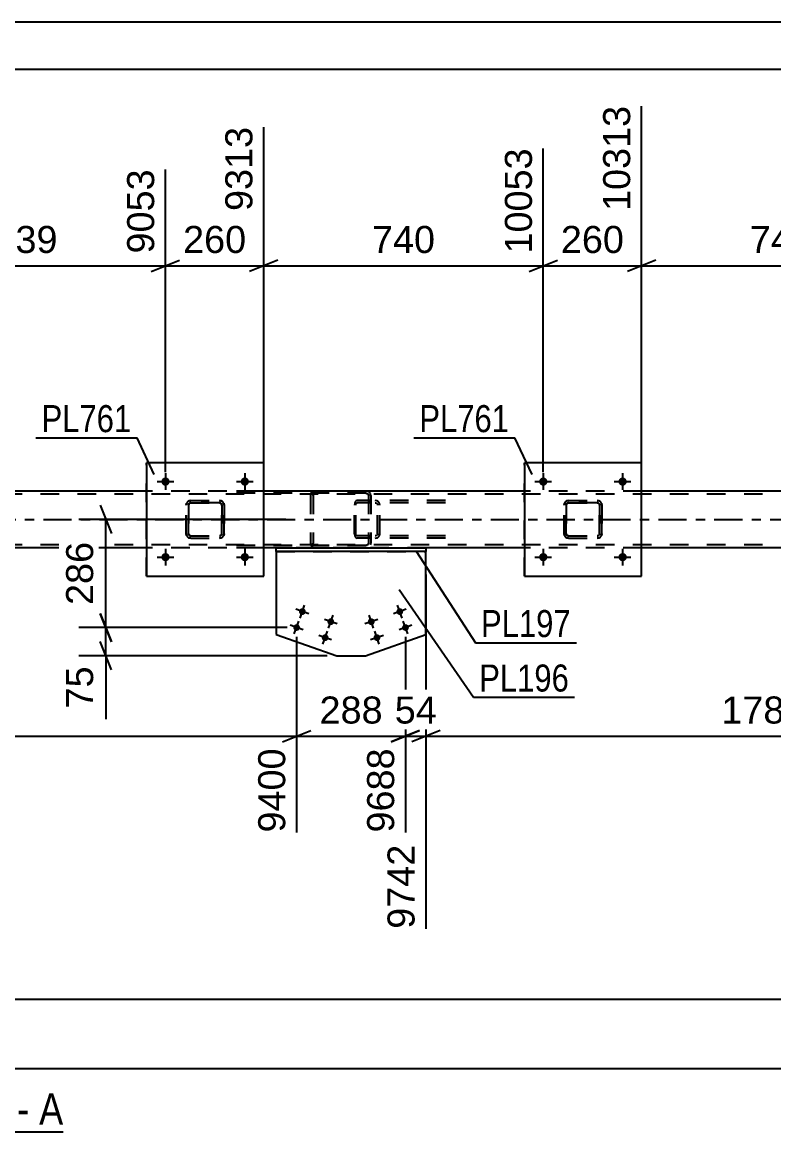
# Model space of a CAD drawing. Header units: millimetres. Extents: x -121 to 720, y -404 to 190.
# Drawn here: x 324.9 to 404.5, y 72.9 to 190.5 of the extents above; entities that cross this region are included whole.
import ezdxf

# ---------------------------------------------------------------- set-up
doc = ezdxf.new("R2010")
doc.units = ezdxf.units.MM
doc.linetypes.add('DXK_LINE_DOT2', pattern=[3.9198, 1.9599, -1.9599])
doc.linetypes.add('DXK_LINE_DOT3', pattern=[5.9187, 2.979, -0.9799, 0.9799, -0.9799])
doc.styles.add('Arial', font='ARIAL.TTF', dxfattribs={"height": 0.2})
doc.styles.add('Arial Narrow', font='ARIALN.TTF', dxfattribs={"height": 0.2})

# ---------------------------------------------------------------- blocks, each defined once
blk = doc.blocks.new('Unknown-318886794-1117')
at = {"color": 5, "linetype": 'Continuous'}
for p, q in [((719.87, 190.49), (-121.13, 190.49)), ((714.87, 185.49), (-116.13, 185.49))]:
    blk.add_line(p, q, dxfattribs=at)
blk = doc.blocks.new('Unknown-318886794-12 - 1713')
at = {"color": 6, "linetype": 'Continuous'}
blk.add_line((301.65, 72.94), (329.3, 72.94), dxfattribs=at)
at = {"color": 0, "linetype": 'Continuous'}
for points in [[(319.76, 73.69), (319.76, 77.19), (301.65, 77.19), (301.65, 73.69)], [(323.37, 73.69), (323.37, 77.19), (320.81, 77.19), (320.81, 73.69)], [(325.69, 73.69), (325.69, 77.19), (324.42, 77.19), (324.42, 73.69)], [(329.3, 73.69), (329.3, 77.19), (326.74, 77.19), (326.74, 73.69)]]:
    blk.add_wipeout(points, dxfattribs=at)
at = {"color": 7, "linetype": 'Continuous', "style": 'Arial Narrow'}
for s, p in [('SECTION ', (301.65, 73.69)), ('A', (320.81, 73.69)), ('A', (326.74, 73.69)), ('-', (324.42, 73.69))]:
    blk.add_text(s, height=3.34, dxfattribs=at).set_placement(p)
blk = doc.blocks.new('Part-318886794-1746 - 1713')
at = {"color": 2, "linetype": 'Continuous'}
for p, q in [((351.84, 134.42), (351.84, 125.64)), ((367.69, 125.64), (367.69, 134.42)), ((351.84, 125.64), (358.25, 123.37)), ((361.29, 123.37), (367.69, 125.64)), ((358.25, 123.37), (361.29, 123.37))]:
    blk.add_line(p, q, dxfattribs=at)
at = {"color": 7, "linetype": 'DXK_LINE_DOT2'}
blk.add_line((367.69, 134.42), (351.84, 134.42), dxfattribs=at)
blk = doc.blocks.new('Part-318886794-1731 - 1713')
at = {"color": 2, "linetype": 'Continuous'}
for p, q in [((351.84, 134.82), (351.84, 134.82)), ((351.84, 134.82), (367.69, 134.82)), ((351.84, 134.42), (351.84, 134.82)), ((367.69, 134.42), (351.84, 134.42)), ((367.69, 134.82), (367.69, 134.82)), ((367.69, 134.82), (367.69, 134.42))]:
    blk.add_line(p, q, dxfattribs=at)
at = {"color": 7, "linetype": 'DXK_LINE_DOT2'}
for p, q in [((367.69, 134.82), (351.84, 134.82)), ((351.84, 134.42), (367.69, 134.42))]:
    blk.add_line(p, q, dxfattribs=at)
blk = doc.blocks.new('Bolt-318886794-1715 - 1713')
at = {"linetype": 'Continuous'}
for points in [[(364.59, 127.93, -1), (365.27, 128.17, -1)], [(361.57, 126.86, -1), (362.25, 127.1, -1)], [(365.19, 126.24, -1), (365.87, 126.48, -1)], [(362.17, 125.17, -1), (362.85, 125.41, -1)]]:
    blk.add_hatch(color=1, dxfattribs=at).paths.add_polyline_path(points)
at = {"color": 1, "linetype": 'Continuous'}
for p, q in [((365.61, 128.29), (364.25, 127.81)), ((365.17, 127.37), (364.69, 128.73)), ((362.59, 127.22), (361.23, 126.74)), ((362.15, 126.31), (361.67, 127.66)), ((365.77, 125.68), (365.29, 127.04)), ((362.75, 124.61), (362.27, 125.97)), ((366.21, 126.6), (364.85, 126.12)), ((363.19, 125.53), (361.84, 125.05))]:
    blk.add_line(p, q, dxfattribs=at)
blk = doc.blocks.new('Bolt-318886794-1716 - 1713')
at = {"linetype": 'Continuous'}
for points in [[(354.27, 128.17, -1), (354.95, 127.93, -1)], [(357.28, 127.1, -1), (357.96, 126.86, -1)], [(353.67, 126.48, -1), (354.34, 126.24, -1)], [(356.68, 125.41, -1), (357.36, 125.17, -1)]]:
    blk.add_hatch(color=1, dxfattribs=at).paths.add_polyline_path(points)
at = {"color": 1, "linetype": 'Continuous'}
for p, q in [((355.28, 127.81), (353.93, 128.29)), ((354.37, 127.37), (354.85, 128.73)), ((353.76, 125.68), (354.25, 127.04)), ((358.3, 126.74), (356.94, 127.22)), ((357.38, 126.31), (357.86, 127.66)), ((354.68, 126.12), (353.33, 126.6)), ((356.78, 124.61), (357.26, 125.97)), ((357.7, 125.05), (356.34, 125.53))]:
    blk.add_line(p, q, dxfattribs=at)
blk = doc.blocks.new('Bolt-318886794-2112 - 1713')
at = {"linetype": 'Continuous'}
for points in [[(380.56, 141.82, -1), (379.68, 141.82, -1)], [(388.96, 141.82, -1), (388.08, 141.82, -1)]]:
    blk.add_hatch(color=1, dxfattribs=at).paths.add_polyline_path(points)
at = {"color": 1, "linetype": 'Continuous'}
for p, q in [((380.12, 142.7), (380.12, 140.94)), ((388.52, 142.7), (388.52, 140.94)), ((379.24, 141.82), (381, 141.82)), ((387.64, 141.82), (389.4, 141.82))]:
    blk.add_line(p, q, dxfattribs=at)
blk = doc.blocks.new('Part-318886794-1800 - 1713')
at = {"color": 7, "linetype": 'DXK_LINE_DOT2'}
for p, q in [((638.52, 140.5), (-22, 140.5)), ((350.52, 140.82), (338.12, 140.82)), ((390.52, 140.82), (378.12, 140.82)), ((638.52, 135.14), (-22, 135.14)), ((350.52, 134.82), (338.12, 134.82)), ((367.69, 134.82), (351.84, 134.82)), ((390.52, 134.82), (378.12, 134.82))]:
    blk.add_line(p, q, dxfattribs=at)
at = {"color": 2, "linetype": 'Continuous'}
for p, q in [((338.12, 140.82), (310.57, 140.82)), ((378.12, 140.82), (350.52, 140.82)), ((418.12, 140.82), (390.52, 140.82)), ((338.12, 134.82), (310.57, 134.82)), ((351.84, 134.82), (350.52, 134.82)), ((378.12, 134.82), (367.69, 134.82)), ((418.12, 134.82), (390.52, 134.82))]:
    blk.add_line(p, q, dxfattribs=at)
at = {"color": 7, "linetype": 'DXK_LINE_DOT3'}
blk.add_line((-22, 137.82), (638.52, 137.82), dxfattribs=at)
blk = doc.blocks.new('Part-318886794-2099 - 1713')
at = {"color": 7, "linetype": 'DXK_LINE_DOT2'}
for p, q in [((360.15, 139.52), (360.13, 139.34)), ((360.13, 136.3), (360.13, 139.34)), ((360.21, 139.68), (360.15, 139.52)), ((360.3, 139.78), (360.21, 139.68)), ((360.27, 139.34), (360.28, 139.43)), ((360.27, 136.3), (360.27, 139.34)), ((360.28, 139.43), (360.31, 139.51)), ((360.4, 139.82), (360.3, 139.78)), ((360.31, 139.51), (360.35, 139.56)), ((360.35, 139.56), (360.4, 139.58)), ((369.76, 139.82), (360.4, 139.82)), ((369.76, 139.58), (360.4, 139.58)), ((361.87, 139.58), (361.87, 139.82)), ((362.51, 139.78), (362.31, 139.82)), ((362.31, 139.58), (362.41, 139.56)), ((362.41, 139.56), (362.49, 139.51)), ((362.49, 139.51), (362.55, 139.43)), ((362.55, 139.43), (362.57, 139.34)), ((362.57, 136.3), (362.57, 139.34)), ((362.82, 139.34), (362.78, 139.52)), ((362.82, 136.3), (362.82, 139.34)), ((360.13, 136.3), (360.15, 136.11)), ((360.15, 136.11), (360.21, 135.96)), ((360.21, 135.96), (360.3, 135.85)), ((360.28, 136.2), (360.27, 136.3)), ((360.31, 136.13), (360.28, 136.2)), ((360.3, 135.85), (360.4, 135.82)), ((360.35, 136.07), (360.31, 136.13)), ((360.4, 136.06), (360.35, 136.07)), ((369.76, 136.06), (360.4, 136.06)), ((369.76, 135.82), (360.4, 135.82)), ((361.87, 135.82), (361.87, 136.06)), ((362.41, 136.07), (362.31, 136.06)), ((362.31, 135.82), (362.51, 135.85)), ((362.49, 136.13), (362.41, 136.07)), ((362.55, 136.2), (362.49, 136.13)), ((362.57, 136.3), (362.55, 136.2)), ((362.78, 136.11), (362.82, 136.3))]:
    blk.add_line(p, q, dxfattribs=at)
for centre, start, end in [((362.33, 139.32), 23.8951, 68.8487), ((362.33, 136.31), 291.1513, 336.1049)]:
    blk.add_arc(centre, 0.492, start, end, dxfattribs=at)
blk = doc.blocks.new('Part-318886794-1946 - 1713')
at = {"color": 7, "linetype": 'DXK_LINE_DOT2'}
for p, q in [((361.36, 140.82), (347.45, 140.82)), ((361.36, 140.58), (347.45, 140.58)), ((355.52, 140.5), (355.48, 140.34)), ((355.48, 140.34), (355.48, 135.3)), ((355.52, 140.52), (355.52, 140.5)), ((355.74, 140.34), (355.76, 140.43)), ((355.74, 140.34), (355.74, 135.3)), ((355.76, 140.43), (355.81, 140.51)), ((355.99, 140.82), (355.8, 140.78)), ((355.81, 140.51), (355.9, 140.56)), ((355.9, 140.56), (355.99, 140.58)), ((361.55, 140.78), (361.36, 140.82)), ((361.36, 140.58), (361.45, 140.56)), ((361.45, 140.56), (361.54, 140.51)), ((361.54, 140.51), (361.59, 140.43)), ((361.59, 140.43), (361.61, 140.34)), ((361.61, 140.34), (361.61, 135.3)), ((361.83, 140.5), (361.83, 140.52)), ((361.87, 140.34), (361.83, 140.5)), ((361.87, 140.34), (361.87, 135.3)), ((355.48, 135.3), (355.5, 135.21)), ((355.5, 135.21), (355.52, 135.11)), ((355.75, 135.23), (355.74, 135.3)), ((355.76, 135.2), (355.75, 135.23)), ((355.81, 135.13), (355.76, 135.2)), ((361.59, 135.2), (361.54, 135.13)), ((361.59, 135.2), (361.6, 135.23)), ((361.6, 135.23), (361.61, 135.3)), ((361.83, 135.11), (361.85, 135.21)), ((361.85, 135.21), (361.87, 135.3)), ((361.36, 135.06), (347.45, 135.06)), ((361.36, 134.82), (347.45, 134.82)), ((355.8, 134.85), (355.99, 134.82)), ((355.9, 135.07), (355.81, 135.13)), ((355.99, 135.06), (355.9, 135.07)), ((361.45, 135.07), (361.36, 135.06)), ((361.36, 134.82), (361.55, 134.85)), ((361.54, 135.13), (361.45, 135.07))]:
    blk.add_line(p, q, dxfattribs=at)
for centre, start, end in [((361.38, 140.32), 24.3199, 69.2417), ((355.97, 135.32), 204.3199, 249.2417)]:
    blk.add_arc(centre, 0.496, start, end, dxfattribs=at)
blk = doc.blocks.new('Part-318886794-1994 - 1713')
at = {"color": 7, "linetype": 'DXK_LINE_DOT2'}
for p, q in [((382.32, 139.34), (382.36, 139.52)), ((382.36, 139.52), (382.32, 139.34)), ((382.32, 136.3), (382.32, 139.34)), ((382.32, 139.34), (382.32, 139.34)), ((382.32, 136.3), (382.32, 139.34)), ((382.56, 139.34), (382.58, 139.43)), ((382.58, 139.43), (382.56, 139.34)), ((382.56, 136.3), (382.56, 139.34)), ((382.56, 139.34), (382.56, 139.34)), ((382.56, 139.34), (382.56, 136.3)), ((382.58, 139.43), (382.63, 139.51)), ((382.63, 139.51), (382.58, 139.43)), ((382.62, 139.78), (382.8, 139.82)), ((382.8, 139.82), (382.62, 139.78)), ((382.63, 139.51), (382.71, 139.56)), ((382.71, 139.56), (382.63, 139.51)), ((382.71, 139.56), (382.8, 139.58)), ((382.8, 139.58), (382.71, 139.56)), ((382.8, 139.82), (385.84, 139.82)), ((382.8, 139.82), (382.8, 139.82)), ((382.8, 139.82), (385.84, 139.82)), ((382.8, 139.58), (385.84, 139.58)), ((382.8, 139.58), (382.8, 139.58)), ((385.84, 139.58), (382.8, 139.58)), ((385.84, 139.82), (385.84, 139.82)), ((385.84, 139.82), (386.02, 139.78)), ((386.02, 139.78), (385.84, 139.82)), ((385.84, 139.58), (385.84, 139.58)), ((385.84, 139.58), (385.93, 139.56)), ((385.93, 139.56), (385.84, 139.58)), ((385.93, 139.56), (386.01, 139.51)), ((386.01, 139.51), (385.93, 139.56)), ((386.01, 139.51), (386.06, 139.43)), ((386.06, 139.43), (386.01, 139.51)), ((386.06, 139.43), (386.08, 139.34)), ((386.08, 139.34), (386.06, 139.43)), ((386.08, 136.3), (386.08, 139.34)), ((386.08, 139.34), (386.08, 139.34)), ((386.08, 139.34), (386.08, 136.3)), ((386.28, 139.52), (386.32, 139.34)), ((386.32, 139.34), (386.28, 139.52)), ((386.32, 136.3), (386.32, 139.34)), ((386.32, 139.34), (386.32, 139.34)), ((386.32, 139.34), (386.32, 136.3)), ((382.32, 136.3), (382.32, 136.3)), ((382.36, 136.11), (382.32, 136.3)), ((382.32, 136.3), (382.36, 136.11)), ((382.56, 136.3), (382.56, 136.3)), ((382.58, 136.2), (382.56, 136.3)), ((382.56, 136.3), (382.58, 136.2)), ((382.63, 136.13), (382.58, 136.2)), ((382.58, 136.2), (382.63, 136.13)), ((382.8, 135.82), (382.62, 135.85)), ((382.62, 135.85), (382.8, 135.82)), ((382.71, 136.07), (382.63, 136.13)), ((382.63, 136.13), (382.71, 136.07)), ((382.8, 136.06), (382.71, 136.07)), ((382.71, 136.07), (382.8, 136.06)), ((382.8, 136.06), (385.84, 136.06)), ((382.8, 136.06), (382.8, 136.06)), ((382.8, 136.06), (385.84, 136.06)), ((382.8, 135.82), (385.84, 135.82)), ((382.8, 135.82), (382.8, 135.82)), ((382.8, 135.82), (385.84, 135.82)), ((385.93, 136.07), (385.84, 136.06)), ((385.84, 136.06), (385.93, 136.07)), ((385.84, 136.06), (385.84, 136.06)), ((386.02, 135.85), (385.84, 135.82)), ((385.84, 135.82), (386.02, 135.85)), ((385.84, 135.82), (385.84, 135.82)), ((386.01, 136.13), (385.93, 136.07)), ((385.93, 136.07), (386.01, 136.13)), ((386.06, 136.2), (386.01, 136.13)), ((386.01, 136.13), (386.06, 136.2)), ((386.08, 136.3), (386.06, 136.2)), ((386.06, 136.2), (386.08, 136.3)), ((386.08, 136.3), (386.08, 136.3)), ((386.32, 136.3), (386.28, 136.11)), ((386.28, 136.11), (386.32, 136.3)), ((386.32, 136.3), (386.32, 136.3))]:
    blk.add_line(p, q, dxfattribs=at)
at = {"color": 7, "linetype": 'DXK_LINE_DOT3'}
blk.add_line((384.32, 137.82), (384.32, 137.82), dxfattribs=at)
at = {"color": 7, "linetype": 'DXK_LINE_DOT2'}
for centre, start, end in [((382.8, 139.34), 112.5, 157.5), ((382.8, 139.34), 112.5, 157.5), ((385.84, 139.34), 22.5, 67.5), ((385.84, 139.34), 22.5, 67.5), ((382.8, 136.3), 202.5, 247.5), ((382.8, 136.3), 202.5, 247.5), ((385.84, 136.3), 292.5, 337.5), ((385.84, 136.3), 292.5, 337.5)]:
    blk.add_arc(centre, 0.48, start, end, dxfattribs=at)
blk = doc.blocks.new('Part-318886794-1999 - 1713')
at = {"color": 2, "linetype": 'Continuous'}
for p, q in [((378.12, 143.82), (378.12, 131.82)), ((390.52, 143.82), (378.12, 143.82)), ((390.52, 131.82), (390.52, 143.82)), ((378.12, 131.82), (390.52, 131.82))]:
    blk.add_line(p, q, dxfattribs=at)
at = {"color": 7, "linetype": 'DXK_LINE_DOT2'}
for p, q in [((378.12, 131.82), (378.12, 143.82)), ((390.52, 131.82), (390.52, 143.82))]:
    blk.add_line(p, q, dxfattribs=at)
blk = doc.blocks.new('Part-318886794-2075 - 1713')
at = {"color": 7, "linetype": 'DXK_LINE_DOT2'}
for p, q in [((342.32, 139.34), (342.36, 139.52)), ((342.36, 139.52), (342.32, 139.34)), ((342.32, 136.3), (342.32, 139.34)), ((342.32, 139.34), (342.32, 139.34)), ((342.32, 136.3), (342.32, 139.34)), ((342.56, 139.34), (342.58, 139.43)), ((342.58, 139.43), (342.56, 139.34)), ((342.56, 136.3), (342.56, 139.34)), ((342.56, 139.34), (342.56, 139.34)), ((342.56, 139.34), (342.56, 136.3)), ((342.58, 139.43), (342.63, 139.51)), ((342.63, 139.51), (342.58, 139.43)), ((342.62, 139.78), (342.8, 139.82)), ((342.8, 139.82), (342.62, 139.78)), ((342.63, 139.51), (342.71, 139.56)), ((342.71, 139.56), (342.63, 139.51)), ((342.71, 139.56), (342.8, 139.58)), ((342.8, 139.58), (342.71, 139.56)), ((342.8, 139.82), (345.84, 139.82)), ((342.8, 139.82), (342.8, 139.82)), ((342.8, 139.82), (345.84, 139.82)), ((342.8, 139.58), (345.84, 139.58)), ((342.8, 139.58), (342.8, 139.58)), ((345.84, 139.58), (342.8, 139.58)), ((345.84, 139.82), (345.84, 139.82)), ((345.84, 139.82), (346.02, 139.78)), ((346.02, 139.78), (345.84, 139.82)), ((345.84, 139.58), (345.84, 139.58)), ((345.84, 139.58), (345.93, 139.56)), ((345.93, 139.56), (345.84, 139.58)), ((345.93, 139.56), (346.01, 139.51)), ((346.01, 139.51), (345.93, 139.56)), ((346.01, 139.51), (346.06, 139.43)), ((346.06, 139.43), (346.01, 139.51)), ((346.06, 139.43), (346.08, 139.34)), ((346.08, 139.34), (346.06, 139.43)), ((346.08, 136.3), (346.08, 139.34)), ((346.08, 139.34), (346.08, 139.34)), ((346.08, 139.34), (346.08, 136.3)), ((346.28, 139.52), (346.32, 139.34)), ((346.32, 139.34), (346.28, 139.52)), ((346.32, 136.3), (346.32, 139.34)), ((346.32, 139.34), (346.32, 139.34)), ((346.32, 139.34), (346.32, 136.3)), ((342.32, 136.3), (342.32, 136.3)), ((342.36, 136.11), (342.32, 136.3)), ((342.32, 136.3), (342.36, 136.11)), ((342.56, 136.3), (342.56, 136.3)), ((342.58, 136.2), (342.56, 136.3)), ((342.56, 136.3), (342.58, 136.2)), ((342.63, 136.13), (342.58, 136.2)), ((342.58, 136.2), (342.63, 136.13)), ((342.8, 135.82), (342.62, 135.85)), ((342.62, 135.85), (342.8, 135.82)), ((342.71, 136.07), (342.63, 136.13)), ((342.63, 136.13), (342.71, 136.07)), ((342.8, 136.06), (342.71, 136.07)), ((342.71, 136.07), (342.8, 136.06)), ((342.8, 136.06), (345.84, 136.06)), ((342.8, 136.06), (342.8, 136.06)), ((342.8, 136.06), (345.84, 136.06)), ((342.8, 135.82), (345.84, 135.82)), ((342.8, 135.82), (342.8, 135.82)), ((342.8, 135.82), (345.84, 135.82)), ((345.93, 136.07), (345.84, 136.06)), ((345.84, 136.06), (345.93, 136.07)), ((345.84, 136.06), (345.84, 136.06)), ((346.02, 135.85), (345.84, 135.82)), ((345.84, 135.82), (346.02, 135.85)), ((345.84, 135.82), (345.84, 135.82)), ((346.01, 136.13), (345.93, 136.07)), ((345.93, 136.07), (346.01, 136.13)), ((346.06, 136.2), (346.01, 136.13)), ((346.01, 136.13), (346.06, 136.2)), ((346.08, 136.3), (346.06, 136.2)), ((346.06, 136.2), (346.08, 136.3)), ((346.08, 136.3), (346.08, 136.3)), ((346.32, 136.3), (346.28, 136.11)), ((346.28, 136.11), (346.32, 136.3)), ((346.32, 136.3), (346.32, 136.3))]:
    blk.add_line(p, q, dxfattribs=at)
at = {"color": 7, "linetype": 'DXK_LINE_DOT3'}
blk.add_line((344.32, 137.82), (344.32, 137.82), dxfattribs=at)
at = {"color": 7, "linetype": 'DXK_LINE_DOT2'}
for centre, start, end in [((342.8, 139.34), 112.5, 157.5), ((342.8, 139.34), 112.5, 157.5), ((345.84, 139.34), 22.5, 67.5), ((345.84, 139.34), 22.5, 67.5), ((342.8, 136.3), 202.5, 247.5), ((342.8, 136.3), 202.5, 247.5), ((345.84, 136.3), 292.5, 337.5), ((345.84, 136.3), 292.5, 337.5)]:
    blk.add_arc(centre, 0.48, start, end, dxfattribs=at)
blk = doc.blocks.new('Part-318886794-2080 - 1713')
at = {"color": 2, "linetype": 'Continuous'}
for p, q in [((338.12, 143.82), (338.12, 131.82)), ((350.52, 143.82), (338.12, 143.82)), ((350.52, 131.82), (350.52, 143.82)), ((338.12, 131.82), (350.52, 131.82))]:
    blk.add_line(p, q, dxfattribs=at)
at = {"color": 7, "linetype": 'DXK_LINE_DOT2'}
for p, q in [((338.12, 131.82), (338.12, 143.82)), ((350.52, 131.82), (350.52, 143.82))]:
    blk.add_line(p, q, dxfattribs=at)
blk = doc.blocks.new('Bolt-318886794-2101 - 1713')
at = {"linetype": 'Continuous'}
for points in [[(380.56, 133.82, -1), (379.68, 133.82, -1)], [(388.96, 133.82, -1), (388.08, 133.82, -1)]]:
    blk.add_hatch(color=1, dxfattribs=at).paths.add_polyline_path(points)
at = {"color": 1, "linetype": 'Continuous'}
for p, q in [((380.12, 134.7), (380.12, 132.94)), ((388.52, 134.7), (388.52, 132.94)), ((379.24, 133.82), (381, 133.82)), ((387.64, 133.82), (389.4, 133.82))]:
    blk.add_line(p, q, dxfattribs=at)
blk = doc.blocks.new('Bolt-318886794-2104 - 1713')
at = {"linetype": 'Continuous'}
for points in [[(340.56, 141.82, -1), (339.68, 141.82, -1)], [(348.96, 141.82, -1), (348.08, 141.82, -1)]]:
    blk.add_hatch(color=1, dxfattribs=at).paths.add_polyline_path(points)
at = {"color": 1, "linetype": 'Continuous'}
for p, q in [((340.12, 142.7), (340.12, 140.94)), ((348.52, 142.7), (348.52, 140.94)), ((339.24, 141.82), (341, 141.82)), ((347.64, 141.82), (349.4, 141.82))]:
    blk.add_line(p, q, dxfattribs=at)
blk = doc.blocks.new('Bolt-318886794-2105 - 1713')
at = {"linetype": 'Continuous'}
for points in [[(340.56, 133.82, -1), (339.68, 133.82, -1)], [(348.96, 133.82, -1), (348.08, 133.82, -1)]]:
    blk.add_hatch(color=1, dxfattribs=at).paths.add_polyline_path(points)
at = {"color": 1, "linetype": 'Continuous'}
for p, q in [((340.12, 134.7), (340.12, 132.94)), ((348.52, 134.7), (348.52, 132.94)), ((339.24, 133.82), (341, 133.82)), ((347.64, 133.82), (349.4, 133.82))]:
    blk.add_line(p, q, dxfattribs=at)
blk = doc.blocks.new('StraightDimension-318886794-2610 - 1713')
at = {"color": 7, "linetype": 'Continuous'}
for p, q in [((333.21, 139.32), (334.41, 136.32)), ((352.85, 137.82), (330.96, 137.82)), ((333.81, 126.36), (333.81, 137.82)), ((334.41, 124.86), (333.21, 127.86)), ((353, 126.36), (330.96, 126.36))]:
    blk.add_line(p, q, dxfattribs=at)
at = {"color": 0}
blk.add_wipeout([(333.06, 136.02), (328.86, 136.02), (328.86, 128.15), (333.06, 128.15)], dxfattribs=at)
at = {"color": 3, "style": 'Arial'}
blk.add_text('286', height=2.865, rotation=90.0002, dxfattribs=at).set_placement((332.46, 128.75))
blk = doc.blocks.new('StraightDimension-318886794-2461 - 1713')
at = {"color": 7, "linetype": 'Continuous'}
blk.add_line((-22, 86.98), (650.62, 86.98), dxfattribs=at)
blk = doc.blocks.new('StraightDimension-318886794-3080 - 1713')
at = {"color": 7, "linetype": 'Continuous'}
for p, q in [((390.52, 141.82), (390.52, 181.61)), ((420.12, 142.82), (420.12, 177.11)), ((392.02, 165.29), (389.02, 164.09)), ((390.52, 164.69), (420.12, 164.69)), ((418.62, 164.09), (421.62, 165.29))]:
    blk.add_line(p, q, dxfattribs=at)
at = {"color": 0}
blk.add_wipeout([(409.25, 165.44), (409.25, 169.64), (401.38, 169.64), (401.38, 165.44)], dxfattribs=at)
at = {"color": 3, "style": 'Arial'}
blk.add_text('740', height=2.865, dxfattribs=at).set_placement((401.98, 166.04))
at = {"color": 0, "linetype": 'Continuous'}
blk.add_wipeout([(419.52, 177.71), (415.32, 177.71), (415.32, 165.39), (419.52, 165.39)], dxfattribs=at)
at = {"color": 3, "linetype": 'Continuous', "style": 'Arial'}
blk.add_text('11053', height=2.865, rotation=90.0002, dxfattribs=at).set_placement((418.92, 165.99))
blk = doc.blocks.new('StraightDimension-318886794-2157 - 1713')
at = {"color": 7, "linetype": 'Continuous'}
for p, q in [((354, 125.36), (354, 104.65)), ((365.53, 125.36), (365.53, 104.65)), ((352.5, 114.24), (355.5, 115.44)), ((367.03, 115.44), (364.03, 114.24)), ((354, 114.84), (365.53, 114.84))]:
    blk.add_line(p, q, dxfattribs=at)
at = {"color": 0}
blk.add_wipeout([(363.7, 115.59), (363.7, 119.79), (355.83, 119.79), (355.83, 115.59)], dxfattribs=at)
at = {"color": 0, "linetype": 'Continuous'}
blk.add_wipeout([(364.93, 114.14), (360.73, 114.14), (360.73, 104.05), (364.93, 104.05)], dxfattribs=at)
at = {"color": 3, "style": 'Arial'}
blk.add_text('288', height=2.865, dxfattribs=at).set_placement((356.43, 116.19))
at = {"color": 3, "linetype": 'Continuous', "style": 'Arial'}
blk.add_text('9688', height=2.865, rotation=90.0002, dxfattribs=at).set_placement((364.33, 104.65))
blk = doc.blocks.new('StraightDimension-318886794-2205 - 1713')
at = {"color": 7, "linetype": 'Continuous'}
for p, q in [((282.56, 131.96), (282.56, 94.45)), ((354, 125.36), (354, 104.65)), ((284.06, 115.44), (281.06, 114.24)), ((352.5, 114.24), (355.5, 115.44)), ((282.56, 114.84), (354, 114.84))]:
    blk.add_line(p, q, dxfattribs=at)
at = {"color": 0}
blk.add_wipeout([(323.33, 115.59), (323.33, 119.79), (313.24, 119.79), (313.24, 115.59)], dxfattribs=at)
at = {"color": 3, "style": 'Arial'}
blk.add_text('1786', height=2.865, dxfattribs=at).set_placement((313.84, 116.19))
at = {"color": 0, "linetype": 'Continuous'}
blk.add_wipeout([(353.4, 114.14), (349.2, 114.14), (349.2, 104.05), (353.4, 104.05)], dxfattribs=at)
at = {"color": 3, "linetype": 'Continuous', "style": 'Arial'}
blk.add_text('9400', height=2.865, rotation=90.0002, dxfattribs=at).set_placement((352.8, 104.65))
blk = doc.blocks.new('StraightDimension-318886794-2250 - 1713')
at = {"color": 7, "linetype": 'Continuous'}
for p, q in [((367.69, 131.99), (367.69, 94.45)), ((439.14, 125.36), (439.14, 102.43)), ((369.19, 115.44), (366.19, 114.24)), ((437.64, 114.24), (440.64, 115.44)), ((367.69, 114.84), (439.14, 114.84))]:
    blk.add_line(p, q, dxfattribs=at)
at = {"color": 0}
blk.add_wipeout([(408.46, 115.59), (408.46, 119.79), (398.37, 119.79), (398.37, 115.59)], dxfattribs=at)
at = {"color": 3, "style": 'Arial'}
blk.add_text('1786', height=2.865, dxfattribs=at).set_placement((398.97, 116.19))
at = {"color": 0, "linetype": 'Continuous'}
blk.add_wipeout([(438.54, 114.14), (434.34, 114.14), (434.34, 101.83), (438.54, 101.83)], dxfattribs=at)
at = {"color": 3, "linetype": 'Continuous', "style": 'Arial'}
blk.add_text('11528', height=2.865, rotation=90.0002, dxfattribs=at).set_placement((437.94, 102.43))
blk = doc.blocks.new('StraightDimension-318886794-2381 - 1713')
at = {"color": 7, "linetype": 'Continuous'}
for p, q in [((367.69, 131.99), (367.69, 94.45)), ((365.53, 125.36), (365.53, 104.65)), ((364.03, 114.24), (367.03, 115.44)), ((369.19, 115.44), (366.19, 114.24)), ((365.53, 114.84), (367.69, 114.84))]:
    blk.add_line(p, q, dxfattribs=at)
at = {"color": 0, "linetype": 'Continuous'}
blk.add_wipeout([(367.09, 103.94), (362.89, 103.94), (362.89, 93.85), (367.09, 93.85)], dxfattribs=at)
at = {"color": 3, "linetype": 'Continuous', "style": 'Arial'}
blk.add_text('9742', height=2.865, rotation=90.0002, dxfattribs=at).set_placement((366.49, 94.45))
at = {"color": 0}
blk.add_wipeout([(369.44, 115.59), (369.44, 119.79), (363.79, 119.79), (363.79, 115.59)], dxfattribs=at)
at = {"color": 3, "style": 'Arial'}
blk.add_text('54', height=2.865, dxfattribs=at).set_placement((364.39, 116.19))
blk = doc.blocks.new('StraightDimension-318886794-2434 - 1713')
at = {"color": 7, "linetype": 'Continuous'}
blk.add_line((-22.8, 79.63), (651.42, 79.63), dxfattribs=at)
blk = doc.blocks.new('StraightDimension-318886794-2600 - 1713')
at = {"color": 7, "linetype": 'Continuous'}
for p, q in [((333.21, 127.86), (334.41, 124.86)), ((353, 126.36), (330.96, 126.36)), ((333.81, 123.37), (333.81, 126.36)), ((334.41, 121.87), (333.21, 124.87)), ((357.25, 123.37), (330.96, 123.37)), ((333.81, 123.37), (333.81, 116.67)), ((333.81, 123.37), (333.81, 116.67))]:
    blk.add_line(p, q, dxfattribs=at)
at = {"color": 0}
blk.add_wipeout([(333.06, 122.84), (328.86, 122.84), (328.86, 117.19), (333.06, 117.19)], dxfattribs=at)
at = {"color": 3, "style": 'Arial'}
blk.add_text('75', height=2.865, rotation=90.0002, dxfattribs=at).set_placement((332.46, 117.79))
blk = doc.blocks.new('StraightDimension-318886794-2738 - 1713')
at = {"color": 7, "linetype": 'Continuous'}
for p, q in [((310.57, 141.82), (310.57, 179.38)), ((340.12, 142.82), (340.12, 174.88)), ((312.07, 165.29), (309.07, 164.09)), ((310.57, 164.69), (340.12, 164.69)), ((338.62, 164.09), (341.62, 165.29))]:
    blk.add_line(p, q, dxfattribs=at)
at = {"color": 0}
blk.add_wipeout([(329.28, 165.44), (329.28, 169.64), (321.41, 169.64), (321.41, 165.44)], dxfattribs=at)
at = {"color": 3, "style": 'Arial'}
blk.add_text('739', height=2.865, dxfattribs=at).set_placement((322.01, 166.04))
at = {"color": 0, "linetype": 'Continuous'}
blk.add_wipeout([(339.52, 175.48), (335.32, 175.48), (335.32, 165.39), (339.52, 165.39)], dxfattribs=at)
at = {"color": 3, "linetype": 'Continuous', "style": 'Arial'}
blk.add_text('9053', height=2.865, rotation=90.0002, dxfattribs=at).set_placement((338.92, 165.99))
blk = doc.blocks.new('StraightDimension-318886794-3041 - 1713')
at = {"color": 7, "linetype": 'Continuous'}
for p, q in [((350.52, 141.58), (350.52, 179.38)), ((340.12, 142.82), (340.12, 174.88)), ((338.62, 164.09), (341.62, 165.29)), ((340.12, 164.69), (350.52, 164.69)), ((352.02, 165.29), (349.02, 164.09))]:
    blk.add_line(p, q, dxfattribs=at)
at = {"color": 0}
blk.add_wipeout([(349.26, 165.44), (349.26, 169.64), (341.38, 169.64), (341.38, 165.44)], dxfattribs=at)
at = {"color": 3, "style": 'Arial'}
blk.add_text('260', height=2.865, dxfattribs=at).set_placement((341.98, 166.04))
at = {"color": 0, "linetype": 'Continuous'}
blk.add_wipeout([(349.92, 179.98), (345.72, 179.98), (345.72, 169.89), (349.92, 169.89)], dxfattribs=at)
at = {"color": 3, "linetype": 'Continuous', "style": 'Arial'}
blk.add_text('9313', height=2.865, rotation=90.0002, dxfattribs=at).set_placement((349.32, 170.49))
blk = doc.blocks.new('StraightDimension-318886794-3051 - 1713')
at = {"color": 7, "linetype": 'Continuous'}
for p, q in [((350.52, 141.58), (350.52, 179.38)), ((380.12, 142.82), (380.12, 177.11)), ((352.02, 165.29), (349.02, 164.09)), ((350.52, 164.69), (380.12, 164.69)), ((378.62, 164.09), (381.62, 165.29))]:
    blk.add_line(p, q, dxfattribs=at)
at = {"color": 0}
blk.add_wipeout([(369.26, 165.44), (369.26, 169.64), (361.38, 169.64), (361.38, 165.44)], dxfattribs=at)
at = {"color": 3, "style": 'Arial'}
blk.add_text('740', height=2.865, dxfattribs=at).set_placement((361.98, 166.04))
at = {"color": 0, "linetype": 'Continuous'}
blk.add_wipeout([(379.52, 177.71), (375.32, 177.71), (375.32, 165.39), (379.52, 165.39)], dxfattribs=at)
at = {"color": 3, "linetype": 'Continuous', "style": 'Arial'}
blk.add_text('10053', height=2.865, rotation=90.0002, dxfattribs=at).set_placement((378.92, 165.99))
blk = doc.blocks.new('StraightDimension-318886794-3061 - 1713')
at = {"color": 7, "linetype": 'Continuous'}
for p, q in [((390.52, 141.82), (390.52, 181.61)), ((380.12, 142.82), (380.12, 177.11)), ((378.62, 164.09), (381.62, 165.29)), ((380.12, 164.69), (390.52, 164.69)), ((392.02, 165.29), (389.02, 164.09))]:
    blk.add_line(p, q, dxfattribs=at)
at = {"color": 0}
blk.add_wipeout([(389.26, 165.44), (389.26, 169.64), (381.38, 169.64), (381.38, 165.44)], dxfattribs=at)
at = {"color": 3, "style": 'Arial'}
blk.add_text('260', height=2.865, dxfattribs=at).set_placement((381.98, 166.04))
at = {"color": 0, "linetype": 'Continuous'}
blk.add_wipeout([(389.92, 182.21), (385.72, 182.21), (385.72, 169.89), (389.92, 169.89)], dxfattribs=at)
at = {"color": 3, "linetype": 'Continuous', "style": 'Arial'}
blk.add_text('10313', height=2.865, rotation=90.0002, dxfattribs=at).set_placement((389.32, 170.49))
blk = doc.blocks.new('Mark-318886794-1727 - 1713')
at = {"color": 30, "linetype": 'Continuous'}
for p, q in [((366.66, 134.46), (372.93, 124.75)), ((372.93, 124.75), (383.63, 124.75))]:
    blk.add_line(p, q, dxfattribs=at)
at = {"color": 0}
blk.add_wipeout([(383.03, 125.35), (383.03, 128.35), (373.53, 128.35), (373.53, 125.35)], dxfattribs=at)
blk.add_wipeout([(383.03, 125.35), (383.03, 128.35), (373.53, 128.35), (373.53, 125.35)], dxfattribs=at)
at = {"color": 3, "style": 'Arial Narrow'}
blk.add_text('PL197', height=2.863, dxfattribs=at).set_placement((373.53, 125.35))
blk = doc.blocks.new('Mark-318886794-1742 - 1713')
at = {"color": 30, "linetype": 'Continuous'}
for p, q in [((364.87, 130.4), (372.74, 118.98)), ((372.74, 118.98), (383.44, 118.98))]:
    blk.add_line(p, q, dxfattribs=at)
at = {"color": 0}
blk.add_wipeout([(382.84, 119.58), (382.84, 122.58), (373.34, 122.58), (373.34, 119.58)], dxfattribs=at)
blk.add_wipeout([(382.84, 119.58), (382.84, 122.58), (373.34, 122.58), (373.34, 119.58)], dxfattribs=at)
at = {"color": 3, "style": 'Arial Narrow'}
blk.add_text('PL196', height=2.863, dxfattribs=at).set_placement((373.34, 119.58))
blk = doc.blocks.new('Mark-318886794-1995 - 1713')
at = {"color": 30, "linetype": 'Continuous'}
for p in [(366.4, 146.46), (378.93, 142.56)]:
    blk.add_line(p, (377.11, 146.46), dxfattribs=at)
at = {"color": 0}
blk.add_wipeout([(376.51, 147.06), (376.51, 150.06), (367, 150.06), (367, 147.06)], dxfattribs=at)
blk.add_wipeout([(376.51, 147.06), (376.51, 150.06), (367, 150.06), (367, 147.06)], dxfattribs=at)
at = {"color": 3, "style": 'Arial Narrow'}
blk.add_text('PL761', height=2.863, dxfattribs=at).set_placement((367, 147.06))
blk = doc.blocks.new('Mark-318886794-2076 - 1713')
at = {"color": 30, "linetype": 'Continuous'}
for p in [(326.4, 146.46), (338.93, 142.56)]:
    blk.add_line(p, (337.11, 146.46), dxfattribs=at)
at = {"color": 0}
blk.add_wipeout([(336.51, 147.06), (336.51, 150.06), (327, 150.06), (327, 147.06)], dxfattribs=at)
blk.add_wipeout([(336.51, 147.06), (336.51, 150.06), (327, 150.06), (327, 147.06)], dxfattribs=at)
at = {"color": 3, "style": 'Arial Narrow'}
blk.add_text('PL761', height=2.863, dxfattribs=at).set_placement((327, 147.06))

msp = doc.modelspace()

# ---------------------------------------------------------------- block references
for name in ['Unknown-318886794-1117', 'Part-318886794-2080 - 1713', 'Part-318886794-1999 - 1713', 'Bolt-318886794-2104 - 1713', 'Bolt-318886794-2112 - 1713', 'Part-318886794-1800 - 1713', 'Part-318886794-1946 - 1713', 'Part-318886794-2075 - 1713', 'Part-318886794-2099 - 1713', 'Part-318886794-1994 - 1713', 'Bolt-318886794-2105 - 1713', 'Part-318886794-1731 - 1713', 'Part-318886794-1746 - 1713', 'Bolt-318886794-2101 - 1713', 'Bolt-318886794-1716 - 1713', 'Bolt-318886794-1715 - 1713']:
    msp.add_blockref(name, (0, 0))

# ---------------------------------------------------------------- next in the draw order: block references
for name in ['StraightDimension-318886794-3080 - 1713', 'StraightDimension-318886794-2738 - 1713', 'StraightDimension-318886794-2610 - 1713', 'Unknown-318886794-12 - 1713']:
    msp.add_blockref(name, (0, 0))

# ---------------------------------------------------------------- next in the draw order: block references
for name in ['StraightDimension-318886794-3041 - 1713', 'StraightDimension-318886794-2461 - 1713']:
    msp.add_blockref(name, (0, 0))

# ---------------------------------------------------------------- next in the draw order: block references
for name in ['StraightDimension-318886794-3051 - 1713', 'Mark-318886794-2076 - 1713', 'StraightDimension-318886794-2157 - 1713']:
    msp.add_blockref(name, (0, 0))

# ---------------------------------------------------------------- next in the draw order: block references
for name in ['StraightDimension-318886794-3061 - 1713', 'StraightDimension-318886794-2205 - 1713', 'StraightDimension-318886794-2250 - 1713']:
    msp.add_blockref(name, (0, 0))

# ---------------------------------------------------------------- next in the draw order: block references
for name in ['Mark-318886794-1995 - 1713', 'StraightDimension-318886794-2381 - 1713']:
    msp.add_blockref(name, (0, 0))

# ---------------------------------------------------------------- next in the draw order: block references
msp.add_blockref('StraightDimension-318886794-2434 - 1713', (0, 0))

# ---------------------------------------------------------------- next in the draw order: block references
for name in ['Mark-318886794-1727 - 1713', 'StraightDimension-318886794-2600 - 1713']:
    msp.add_blockref(name, (0, 0))

# ---------------------------------------------------------------- next in the draw order: block references
msp.add_blockref('Mark-318886794-1742 - 1713', (0, 0))

doc.saveas('drawing.dxf')
